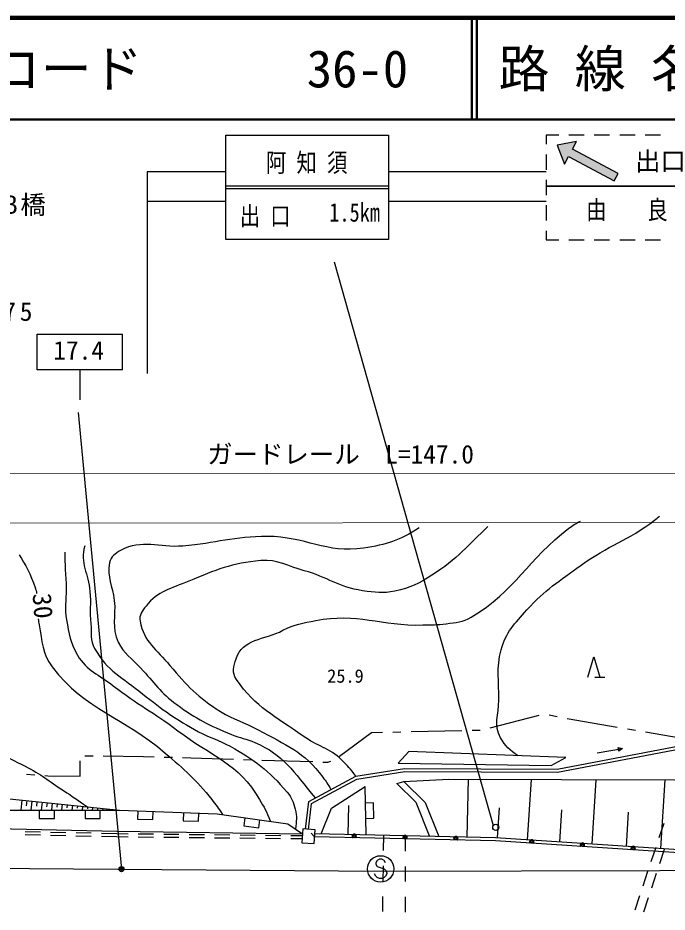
# Model space of a CAD drawing. Units: millimetres, scale not verified. Extents: x 40000 to 680000, y 20000 to 380000.
# Drawn here: x 133124 to 196950, y 292099 to 380000 of the extents above; entities that cross this region are included whole.
import ezdxf
from ezdxf.enums import TextEntityAlignment as Align

# ---------------------------------------------------------------- set-up
doc = ezdxf.new("R2010")
doc.units = ezdxf.units.MM
doc.header["$LTSCALE"] = 1000
doc.header["$PDMODE"] = 32
doc.header["$PDSIZE"] = 500
for name, color, linetype, lineweight in [('M-BGD', 7, 'Continuous', 25), ('M-BMK-ROW', 30, 'Continuous', 25), ('M-STR-HTXT', 7, 'Continuous', 13), ('M-STR-STR1', 1, 'Continuous', 25), ('M-STR-STRC', 7, 'Continuous', 25), ('M-TTL', 2, 'Continuous', 140), ('M-TTL-LINE', 7, 'Continuous', 50)]:
    doc.layers.add(name, color=color, linetype=linetype, lineweight=lineweight)
doc.layers.add('M-TTL-TXT', color=7, linetype='Continuous')
doc.styles.add('ＭＳ ゴシック', font='')
doc.styles.get('ＭＳ ゴシック').set_extended_font_data('MS Gothic')

msp = doc.modelspace()

# ---------------------------------------------------------------- hatches: boundary and pattern name
at = {"layer": 'M-STR-STRC'}
msp.add_hatch(color=256, dxfattribs=at).paths.add_polyline_path([(191737, 363970), (192136, 364716), (187658, 367108), (188057, 367854), (186136, 367487), (186860, 365616), (187259, 366362)])

# ---------------------------------------------------------------- linework, layer by layer
at = {"layer": 'M-BGD'}
for p, q in [((186293, 368469), (185043, 368469)), ((185043, 368469), (185043, 367580)), ((188793, 368469), (187293, 368469)), ((191293, 368469), (189793, 368469)), ((193793, 368469), (192293, 368469)), ((196293, 368469), (194793, 368469)), ((185043, 366580), (185043, 365080)), ((185043, 364080), (185043, 362580)), ((185043, 361580), (185043, 360080)), ((185043, 359080), (185043, 358191)), ((185043, 358191), (186293, 358191)), ((187293, 358191), (188793, 358191)), ((189793, 358191), (191293, 358191)), ((192293, 358191), (193793, 358191)), ((194793, 358191), (196293, 358191)), ((189140, 315180), (189740, 317180)), ((189740, 317180), (190340, 315180)), ((189840, 315180), (190840, 315180)), ((190082, 307761), (192548, 308171)), ((192147, 308294), (192548, 308171)), ((192209, 307924), (192147, 308294)), ((192548, 308171), (192209, 307924)), ((177295, 299463), (177422, 305153)), ((183238, 299196), (183625, 305133)), ((189568, 298783), (189981, 305114)), ((196320, 298342), (196761, 305094)), ((167366, 299684), (167251, 304441)), ((170365, 304730), (171068, 304934)), ((133503, 303109), (133400, 302110)), ((134002, 303057), (133951, 302558)), ((134502, 303006), (134409, 302111)), ((134999, 302954), (134953, 302507)), ((135496, 302903), (135415, 302111)), ((135994, 302852), (135953, 302456)), ((136491, 302800), (136420, 302112)), ((136988, 302749), (136953, 302405)), ((137486, 302697), (137425, 302113)), ((137983, 302646), (137953, 302354)), ((138480, 302595), (138431, 302114)), ((138978, 302543), (138953, 302303)), ((139475, 302492), (139436, 302114)), ((139972, 302441), (139953, 302252)), ((140470, 302389), (140442, 302115)), ((165607, 299723), (165670, 302568)), ((168090, 302832), (167290, 302812)), ((168127, 301332), (168090, 302832)), ((135223, 302111), (135224, 301311)), ((136724, 301312), (136723, 302112)), ((139723, 302115), (139724, 301315)), ((140967, 302338), (140953, 302201)), ((141224, 301316), (141223, 302116)), ((141465, 302286), (141447, 302116)), ((141962, 302235), (141953, 302150)), ((144909, 302049), (144879, 301250)), ((146378, 301194), (146408, 301993)), ((149406, 301881), (149376, 301082)), ((150875, 301026), (150905, 301825)), ((180269, 299389), (180463, 302358)), ((186403, 298989), (186609, 302155)), ((192944, 298563), (193164, 301939)), ((135224, 301311), (136724, 301312)), ((139724, 301315), (141224, 301316)), ((144879, 301250), (146378, 301194)), ((149376, 301082), (150875, 301026)), ((155441, 301371), (155329, 300579)), ((156814, 300369), (156926, 301161)), ((167327, 301313), (168127, 301332)), ((196177, 299435), (196653, 300857)), ((133846, 300023), (135346, 299989)), ((136346, 299967), (137845, 299933)), ((138845, 299910), (140345, 299876)), ((141344, 299854), (142838, 299820)), ((142838, 299820), (143963, 299808)), ((144963, 299797), (146463, 299781)), ((147463, 299770), (148962, 299754)), ((149962, 299743), (151462, 299726)), ((155329, 300579), (156814, 300369)), ((162288, 299497), (161946, 299855)), ((133838, 299723), (135338, 299689)), ((136338, 299667), (137837, 299633)), ((138837, 299610), (140337, 299576)), ((141336, 299554), (142833, 299520)), ((142833, 299520), (143959, 299508)), ((144959, 299497), (146458, 299481)), ((147458, 299470), (148958, 299454)), ((149958, 299443), (151458, 299426)), ((152458, 299416), (153958, 299399)), ((152462, 299716), (153962, 299699)), ((154958, 299389), (156458, 299372)), ((154962, 299689), (156462, 299672)), ((157458, 299362), (158958, 299345)), ((157462, 299662), (158962, 299645)), ((159958, 299335), (161084, 299322)), ((159962, 299635), (161087, 299622)), ((195384, 297064), (195859, 298486)), ((196231, 296869), (196707, 298292)), ((194590, 294693), (195066, 296116)), ((195438, 294499), (195914, 295921)), ((193797, 292322), (194273, 293745)), ((194645, 292128), (195121, 293550))]:
    msp.add_line(p, q, dxfattribs=at)
for points in [[(161410, 300255), (161721, 302980), (166358, 305466), (171147, 306213), (186142, 306161), (199017, 308618)], [(161708, 300221), (162001, 302789), (166455, 305178), (171169, 305913), (186170, 305861), (198924, 308294)], [(171068, 304934), (175495, 305159), (186564, 305123), (197682, 305092), (206047, 303790), (212185, 297798)], [(162939, 299782), (163961, 302304), (167251, 304441)], [(170365, 304730), (172239, 302905), (173584, 299546)], [(171068, 304934), (173173, 302884), (174518, 299525)], [(110030, 302888), (119965, 304101), (132301, 303233), (143106, 302117)], [(70292, 302986), (101378, 300982), (142839, 300054), (161099, 299791)], [(97656, 303236), (102424, 301859), (110030, 302888), (128841, 302107), (143106, 302117), (152708, 301758)], [(152708, 301758), (159659, 300774), (161099, 299791)], [(67771, 300056), (72893, 299650), (102366, 297071), (114590, 296650), (121192, 296500), (168996, 296122), (223453, 296256)], [(212146, 297310), (180084, 299401), (162294, 299797)], [(212127, 297011), (180071, 299102), (162288, 299497)]]:
    msp.add_lwpolyline(points, dxfattribs=at)
for points in [[(170497, 306728), (185566, 306495), (186987, 307297), (171555, 307881)], [(161035, 298921), (162238, 298832), (162339, 300186), (161135, 300275)]]:
    msp.add_lwpolyline(points, close=True, dxfattribs=at)
for centre, radius in [((166184, 299542), 131), ((166184, 299542), 100), ((171182, 299430), 100), ((176181, 299319), 131), ((176181, 299319), 100), ((183634, 299001), 100), ((188623, 298675), 131), ((188623, 298675), 100), ((193613, 298350), 100)]:
    msp.add_circle(centre, radius, dxfattribs=at)
for centre, radius, start, end in [((166184, 299542), 219, 321.85719, 215.59698), ((166184, 299542), 175, 310.1367, 227.31746), ((171182, 299430), 219, 321.85719, 215.59698), ((171182, 299430), 175, 310.1367, 227.31746), ((171182, 299430), 131, 268.72712, 268.72704), ((176181, 299319), 219, 321.85719, 215.59698), ((176181, 299319), 175, 310.1367, 227.31746), ((183634, 299001), 219, 319.39783, 213.13763), ((183634, 299001), 175, 307.67735, 224.85811), ((183634, 299001), 131, 266.26774, 266.26772), ((188623, 298675), 219, 319.39783, 213.13763), ((188623, 298675), 175, 307.67735, 224.85811), ((193613, 298350), 219, 319.39783, 213.13763), ((193613, 298350), 175, 307.67735, 224.85811), ((193613, 298350), 131, 266.26774, 266.26772)]:
    msp.add_arc(centre, radius, start, end, dxfattribs=at)
for points, knots in [([(166358, 305466), (165803, 306223), (165555, 306467), (164967, 307038), (163711, 308258), (162580, 308381), (161159, 309404), (158433, 311366), (156508, 312202), (154603, 314968), (154153, 315622), (154350, 316243), (154587, 317001), (155213, 319008), (157317, 318834), (159184, 319799), (160353, 320404), (161120, 320516), (162412, 320767), (166448, 321551), (168818, 320238), (172929, 320322), (173826, 320340), (174336, 320314), (175223, 320451), (176207, 320603), (176839, 320571), (177692, 321085), (182037, 323701), (183257, 326754), (187290, 329829), (187686, 330131), (188058, 330356), (188422, 330543)], [0, 0, 0, 0, 1, 1, 1, 2, 2, 2, 3, 3, 3, 4, 4, 4, 5, 5, 5, 6, 6, 6, 7, 7, 7, 8, 8, 8, 9, 9, 9, 10, 10, 10, 11, 11, 11, 11]), ([(182293, 307475), (181474, 308011), (181053, 308397), (180576, 309228), (179855, 310486), (180407, 311486), (180414, 312936), (180424, 314869), (180146, 316010), (180636, 317880), (181097, 319643), (181950, 320443), (183170, 321797), (184977, 323803), (186305, 324623), (188490, 326207), (191172, 328150), (193112, 328595), (195717, 330640), (195884, 330772), (196044, 330895), (196196, 331014)], [0, 0, 0, 0, 1, 1, 1, 2, 2, 2, 3, 3, 3, 4, 4, 4, 5, 5, 5, 6, 6, 6, 7, 7, 7, 7]), ([(172559, 329868), (170672, 328618), (169353, 328227), (167117, 327877), (163438, 327302), (161377, 329032), (157654, 329027), (154388, 329023), (152601, 328360), (149347, 328082), (146959, 327878), (145334, 328794), (143227, 327652), (142669, 327350), (142275, 327062), (142145, 326441), (141845, 325010), (142448, 324180), (142604, 322727), (142774, 321135), (142297, 320090), (142991, 318648), (143561, 317464), (144295, 317065), (145186, 316099), (146530, 314643), (147153, 313661), (148753, 312492), (150685, 311080), (151920, 310471), (154134, 309561), (155010, 309202), (155557, 309148), (156425, 308773), (159314, 307524), (160112, 305990), (162355, 303320)], [0, 0, 0, 0, 1, 1, 1, 2, 2, 2, 3, 3, 3, 4, 4, 4, 5, 5, 5, 6, 6, 6, 7, 7, 7, 8, 8, 8, 9, 9, 9, 10, 10, 10, 11, 11, 11, 12, 12, 12, 12]), ([(179330, 329993), (177467, 328293), (176301, 326749), (173831, 325226), (172511, 324412), (171711, 323940), (170189, 323646), (168972, 323411), (168242, 323512), (167016, 323692), (164673, 324035), (163567, 325037), (161281, 325655), (159629, 326101), (158721, 326785), (157016, 326649), (154143, 326419), (152586, 325720), (149921, 324621), (148168, 323899), (146900, 323670), (145724, 322182), (145335, 321691), (145019, 321306), (145135, 320690), (145514, 318675), (146752, 317908), (148073, 316339), (149760, 314337), (150810, 313217), (153028, 311827), (154395, 310969), (155334, 310805), (156747, 310025), (159442, 308539), (161297, 307857), (163098, 305361), (163430, 304901), (163606, 304714), (163891, 304144)], [0, 0, 0, 0, 1, 1, 1, 2, 2, 2, 3, 3, 3, 4, 4, 4, 5, 5, 5, 6, 6, 6, 7, 7, 7, 8, 8, 8, 9, 9, 9, 10, 10, 10, 11, 11, 11, 12, 12, 12, 13, 13, 13, 13]), ([(139695, 328099), (139186, 326415), (140085, 325379), (140214, 323625), (140305, 322386), (140175, 321682), (140295, 320445), (140388, 319488), (140204, 318853), (140671, 318012), (141899, 315799), (143413, 315155), (145382, 313564), (147404, 311931), (148613, 311080), (150895, 309835), (152066, 309197), (152824, 309041), (153992, 308397), (156448, 307043), (157758, 306025), (159590, 303901), (160067, 303347), (160216, 302918), (160386, 302207), (160564, 301466), (160515, 301093), (160417, 300257)], [0, 0, 0, 0, 1, 1, 1, 2, 2, 2, 3, 3, 3, 4, 4, 4, 5, 5, 5, 6, 6, 6, 7, 7, 7, 8, 8, 8, 9, 9, 9, 9]), ([(133267, 327203), (133822, 326261), (134402, 325320), (134821, 324004), (134887, 323796), (134936, 323598), (134971, 323409)], [0, 0, 0, 0, 1, 1, 1, 2, 2, 2, 2]), ([(137747, 327474), (137692, 326311), (137867, 325297), (137869, 323867), (137870, 322681), (137705, 321999), (137903, 320830), (138140, 319427), (138273, 318583), (138990, 317354), (139899, 315795), (141085, 315470), (142504, 314356), (144880, 312489), (146441, 311755), (148849, 309929), (152119, 307450), (154844, 306721), (156882, 303159), (157334, 302370), (157586, 302025), (157912, 301071)], [0, 0, 0, 0, 1, 1, 1, 2, 2, 2, 3, 3, 3, 4, 4, 4, 5, 5, 5, 6, 6, 6, 7, 7, 7, 7]), ([(135121, 320913), (135141, 320731), (135169, 320541), (135209, 320341), (135542, 318681), (135480, 317551), (136508, 316206), (139822, 311874), (143501, 311321), (147605, 307728), (149505, 306064), (150637, 305158), (152183, 303161), (152614, 302604), (152786, 302406), (153247, 301706)], [0, 0, 0, 0, 1, 1, 1, 2, 2, 2, 3, 3, 3, 4, 4, 4, 5, 5, 5, 5]), ([(113270, 303283), (114594, 304573), (115059, 305000), (116357, 305902), (117839, 306931), (118757, 307412), (120441, 308062), (122147, 308721), (123172, 309010), (124995, 309150), (126270, 309248), (126993, 308985), (128235, 308683), (130526, 308124), (131736, 307502), (133839, 306435), (135396, 305645), (136163, 305013), (137617, 304047), (138544, 303430), (138845, 303228), (139972, 302441)], [0, 0, 0, 0, 1, 1, 1, 2, 2, 2, 3, 3, 3, 4, 4, 4, 5, 5, 5, 6, 6, 6, 7, 7, 7, 7])]:
    msp.add_open_spline(points, degree=3, knots=knots, dxfattribs=at)
at = {"layer": 'M-BMK-ROW'}
for p, q in [((179548, 310203), (184384, 311474)), ((185359, 311479), (186145, 311329)), ((187128, 311145), (192055, 310294)), ((164751, 307423), (167880, 309755)), ((167880, 309755), (168978, 309778)), ((169978, 309800), (170777, 309817)), ((171777, 309839), (176776, 309947)), ((177776, 309969), (178575, 309986)), ((193041, 310124), (193829, 309988)), ((194814, 309818), (199742, 308968)), ((139258, 305449), (139244, 306964)), ((139720, 307477), (140520, 307467)), ((141520, 307455), (145460, 307407)), ((145460, 307407), (146519, 307374)), ((147518, 307344), (148318, 307319)), ((149318, 307288), (150139, 307263)), ((150139, 307263), (154315, 307134)), ((155315, 307103), (156114, 307079)), ((157114, 307048), (162112, 306894)), ((163111, 306851), (163596, 306825)), ((163596, 306825), (163890, 306934)), ((133979, 305651), (134777, 305590)), ((135774, 305514), (136084, 305491)), ((136084, 305491), (139258, 305449))]:
    msp.add_line(p, q, dxfattribs=at)
at = {"layer": 'M-STR-HTXT'}
for p, q in [((69012, 335162), (226479, 335258)), ((68677, 330310), (568662, 330615))]:
    msp.add_line(p, q, dxfattribs=at)
at = {"layer": 'M-STR-STR1'}
for p, q in [((169060, 299646), (169039, 298147)), ((171196, 299599), (171194, 298099)), ((169019, 296647), (168998, 295147)), ((171192, 296599), (171190, 295099)), ((168978, 293647), (168957, 292147)), ((171188, 293599), (171186, 292099))]:
    msp.add_line(p, q, dxfattribs=at)
at = {"layer": 'M-STR-STRC'}
for p, q in [((188057, 367854), (186136, 367487)), ((186136, 367487), (186860, 365616)), ((187658, 367108), (188057, 367854)), ((192136, 364716), (187658, 367108)), ((186860, 365616), (187259, 366362)), ((187259, 366362), (191737, 363970)), ((153556, 364853), (145829, 364853)), ((145829, 364853), (145829, 345034)), ((185043, 364853), (169556, 364853)), ((169556, 364853), (169556, 363469)), ((191737, 363970), (192136, 364716)), ((169556, 363469), (153556, 363469)), ((153556, 363232), (169556, 363232)), ((201043, 363469), (185043, 363469)), ((185043, 363469), (201043, 363469)), ((153556, 361947), (145829, 361947)), ((185043, 361947), (169556, 361947)), ((164225, 356035), (179843, 300597)), ((135018, 348895), (143418, 348895)), ((135018, 345395), (135018, 348895)), ((143418, 345395), (143418, 348895)), ((143418, 345395), (135018, 345395)), ((139218, 345395), (139218, 342463)), ((139045, 341221), (143313, 296325)), ((168434, 297172), (168316, 296936)), ((168671, 297290), (168434, 297172)), ((168907, 297290), (168671, 297290)), ((169144, 297172), (168907, 297290)), ((169262, 296936), (169144, 297172)), ((168316, 296936), (168316, 296818)), ((168316, 296818), (168434, 296581)), ((168434, 296581), (169144, 296345)), ((169144, 296345), (169262, 296227)), ((169262, 296227), (169380, 295990)), ((168316, 295636), (168198, 295872)), ((168434, 295518), (168316, 295636)), ((168671, 295399), (168434, 295518)), ((168907, 295399), (168671, 295399)), ((169144, 295518), (168907, 295399)), ((169262, 295636), (169144, 295518)), ((169380, 295872), (169262, 295636)), ((169380, 295990), (169380, 295872))]:
    msp.add_line(p, q, dxfattribs=at)
msp.add_lwpolyline([(169556, 358232), (153556, 358232), (153556, 368469), (169556, 368469)], close=True, dxfattribs=at)
for centre, radius in [((180105, 300441), 305), ((168789, 296345), 1300), ((143313, 296325), 150), ((143313, 296325), 120), ((143313, 296325), 90), ((143313, 296325), 60), ((143313, 296325), 30)]:
    msp.add_circle(centre, radius, dxfattribs=at)
msp.add_point((143313, 296325), dxfattribs=at)
at = {"layer": 'M-TTL'}
msp.add_line((680000, 380000), (40000, 380000), dxfattribs=at)
at = {"layer": 'M-TTL-LINE'}
for p, q in [((177750, 380000), (177750, 370000)), ((178250, 380000), (178250, 370000)), ((40000, 370000), (680000, 370000))]:
    msp.add_line(p, q, dxfattribs=at)

# ---------------------------------------------------------------- texts
at = {"layer": 'M-BGD', "style": 'ＭＳ ゴシック'}
msp.add_text('30', height=1833, rotation=274.33, dxfattribs=at).set_placement((134024, 323337), align=Align.BOTTOM_LEFT)
msp.add_text('25.9', height=1320, dxfattribs=at).set_placement((163532, 314253), align=Align.BOTTOM_LEFT)
at = {"layer": 'M-STR-HTXT', "style": 'ＭＳ ゴシック'}
msp.add_text('ガードレール\u3000L=147.0', height=1833, rotation=359.988, dxfattribs=at).set_placement((164845, 335644), align=Align.BOTTOM_CENTER)
at = {"layer": 'M-STR-HTXT', "char_height": 1833, "attachment_point": 7, "style": 'ＭＳ ゴシック'}
for s, insert in [('\\T1.22;橋\u3000名\u3000\u3000河内2号B橋', (105925, 360516)), ('\\T1.29;全\u3000幅\u3000\u3000W1=18.75', (105925, 350016))]:
    msp.add_mtext(s, dxfattribs=dict(at, insert=insert))
at = {"layer": 'M-STR-STRC', "style": 'ＭＳ ゴシック'}
msp.add_text('出口', height=1833, dxfattribs=at).set_placement((196301, 365916), align=Align.MIDDLE_CENTER)
at = {"layer": 'M-STR-STRC', "style": 'ＭＳ ゴシック', "width": 0.8}
for s, p in [('由\u3000\u3000良', (189005, 359658)), ('1.5km', (163735, 359421))]:
    msp.add_text(s, height=1833, dxfattribs=at).set_placement(p, align=Align.BOTTOM_LEFT)
at = {"layer": 'M-STR-STRC', "style": 'ＭＳ ゴシック'}
msp.add_text('17.4', height=1833, dxfattribs=at).set_placement((136604, 345858), align=Align.BOTTOM_LEFT)
at = {"layer": 'M-STR-STRC', "char_height": 1833, "attachment_point": 7, "style": 'ＭＳ ゴシック'}
for s, insert in [('\\T1.5;\\W0.8;阿知須', (157518, 364658)), ('\\T1.5;\\W0.8;出口', (154938, 359421))]:
    msp.add_mtext(s, dxfattribs=dict(at, insert=insert))
at = {"layer": 'M-TTL-TXT', "style": 'ＭＳ ゴシック'}
for s, p in [('図面コード', (120380, 375000)), ('路 線 名', (180380, 375000)), ('36-0', (161521, 375000))]:
    msp.add_text(s, height=3666, dxfattribs=at).set_placement(p, align=Align.MIDDLE_LEFT)

doc.saveas('drawing.dxf')
